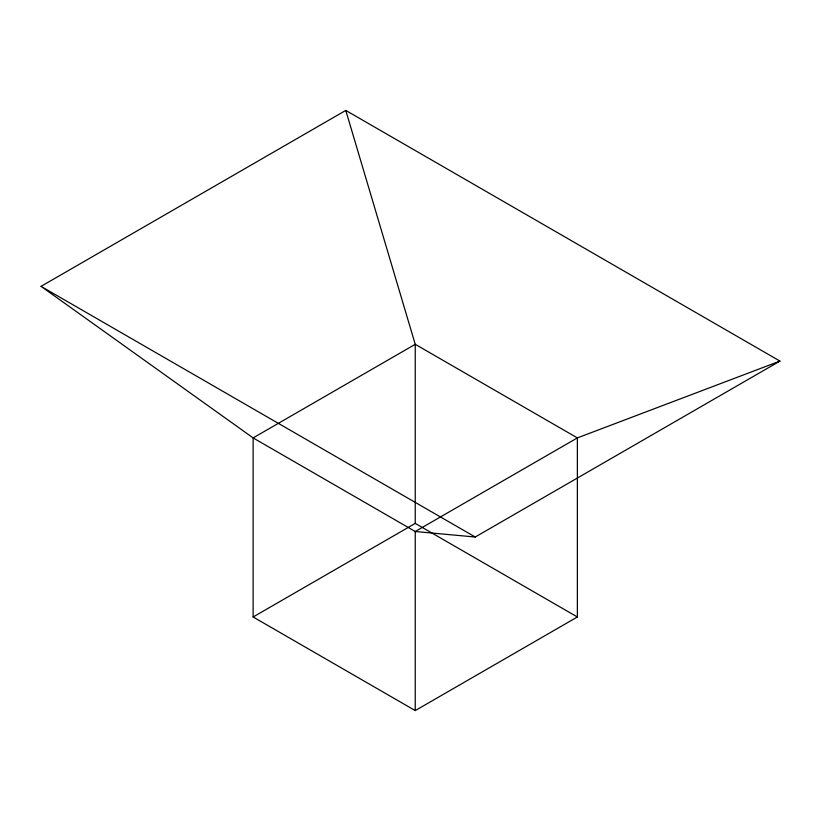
<?xml version="1.0" encoding="UTF-8"?>
<svg xmlns="http://www.w3.org/2000/svg" width="821" height="821" viewBox="0 0 821 821"><rect width="100%" height="100%" fill="white"/><g stroke="black" fill="none" stroke-linecap="round" stroke-linejoin="round"><path stroke-width="1.23" d="M41.05 286.355L345.774 110.414L779.95 361.086L475.226 537.016L415.241 531.505L253.125 437.911L41.05 286.355L475.226 537.016M415.241 523.388L415.241 344.307L253.125 437.911L253.125 616.982L415.241 523.388L577.368 616.982L577.368 437.911L415.241 344.307L345.774 110.414M253.125 616.982L415.241 710.586L577.368 616.982M779.95 361.086L577.368 437.911L415.241 531.505L415.241 710.586"/></g></svg>
